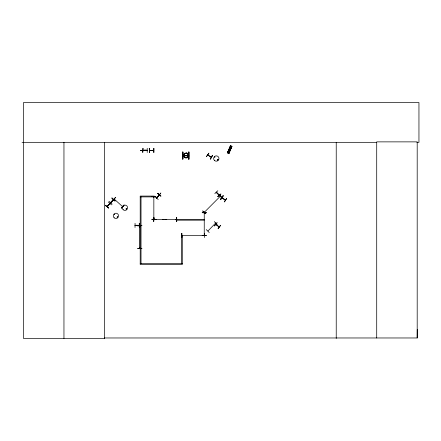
<?xml version="1.0" encoding="UTF-8"?>
<svg xmlns="http://www.w3.org/2000/svg" width="441" height="441" viewBox="0 0 441 441"><rect width="100%" height="100%" fill="white"/><g stroke="black" fill="none" stroke-linecap="round" stroke-linejoin="round"><path stroke-width="0.66" d="M142.945 148.27L142.752 152.487L143.005 148.275M143.06 150.546C142.691 149.786 148.567 149.885 146.721 150.513M147.228 152.503L147.217 148.292M149.284 148.27L149.482 152.487L149.267 148.27M149.427 152.487L149.444 148.27M149.493 150.453L153.705 150.326M153.727 152.503L153.777 148.292M153.915 152.503L153.931 148.292M416.888 142.327L418.95 142.327L418.95 102.566L23.472 102.566L23.472 338.434L104.495 338.434L104.44 337.971L417.192 337.971L417.252 329.444M211.217 157.222L207.75 154.984M211.393 157.106L207.783 155.061M126.01 208.984C126.958 210.302 126.622 208.036 126.126 208.814M214.888 157.057L214.458 157.018L214.866 157.161M217.374 159.758C218.328 161.081 217.992 158.81 217.496 159.592M219.149 195.335C211.3 187.761 220.913 196.096 218.885 195.054M183.627 156.285L184.184 153.898L186.003 153.143L187.293 153.424L188.252 154.245L188.638 155.403L187.949 157.062L186.345 157.536L187.712 156.825L188.324 155.331L188.004 154.322L187.138 153.556M184.288 153.937L186.003 153.259M139.687 226.261L139.885 225.831M139.714 248.382L139.714 247.914M139.896 247.958L139.863 248.382M154.03 197.121L154.014 196.708L153.804 197.077M154.014 219.249L154.008 218.808M204.387 212.777L204.2 213.157M185.722 155.53L185.766 155.656M225.362 200.225L222.01 197.777L219.039 194.696L221.878 197.827L219.028 194.713M219.265 226.845L215.892 224.414M225.472 200.071L225.147 199.817M186.764 152.95L188.522 154.102L188.875 156.07L186.99 157.917C184.757 158.528 182.541 156.015 184.294 153.97M139.88 226.227L139.885 225.902M139.692 248.002L139.885 248.294M154.003 219.205L153.843 218.797M159.162 194.773L159.074 195.302M204.415 213.157L204.431 212.865M107.058 206.575L109.853 203.422M110.553 202.684L110.972 202.513M219.287 195.198L216.382 192.144M114.225 199.123L114.208 199.073M122.714 206.482L122.543 206.614M117.141 217.022C117.786 218.212 117.416 216.057 117.229 217.341M215.544 223.157L215.781 223.152M227.517 152.751L230.571 145.778L227.595 152.784M227.688 152.823L230.731 145.85M227.765 152.862L230.819 145.883L227.837 152.889M227.931 152.928L230.935 145.932M228.036 152.966L228.427 153.137M228.532 153.181L231.525 146.18M228.614 153.214L231.635 146.23L228.719 153.264M228.78 153.286L231.784 146.291M228.879 153.33L231.889 146.335M231.944 146.362L228.973 153.369L227.484 152.735L230.483 145.739L231.977 146.373M159.113 194.806L156.566 198.092M156.979 197.855L156.594 198.059M204.409 234.959L204.244 235.34L204.244 212.821L204.222 213.157M135.067 225.307L139.284 225.494L135.078 225.472M182.282 235.483L181.857 235.483M204.381 235.483L181.841 235.307M183.721 155.486L187.921 155.464M142.994 150.309L143.419 150.309M109.936 203.615L107.257 206.636M110.597 202.601L113.348 199.53L113.172 200.021M113.431 199.679L110.685 202.783M186.83 157.702L188.539 156.02L188.23 154.273L187.243 153.418M206.487 156.588L208.913 153.137L206.471 156.577M210.412 159.069L212.479 155.386L210.429 159.08M210.28 158.986L212.507 155.403M220.428 196.399L219.993 196.625M220.384 196.477L220.098 196.73M185.937 153.192L187.282 153.418M117.582 217.319L117.565 216.966M117.697 217.424C117.532 215.803 116.689 217.937 117.515 217.512M220.61 199.216L223.096 195.815M220.737 199.31L223.223 195.909M222.021 197.75C229.579 203.136 222.744 198.114 222.402 197.772M217.033 222.727L214.381 226.007L217.055 222.744M218.019 228.67L220.506 225.263M218.163 228.769L220.632 225.357M204.773 212.115L204.503 212.325M183.925 156.66L185.479 157.685L187.408 157.487L185.429 157.806L183.77 156.72L183.439 154.841L184.663 153.27L186.769 152.955M154.962 196.84L158.247 199.481M157.691 193.351L160.877 196.118L157.702 193.334M160.855 192.949L156.682 198.185L159.278 194.861M158.165 196.493L160.414 193.616M138.904 225.45L139.284 225.423L138.898 225.257M153.937 219.458L176.505 219.458M147.151 150.486L143.038 150.453L147.123 150.513M105.382 205.401L108.69 208.025L105.393 205.39M109.032 201.333L112.168 204.15M107.169 206.675L109.936 203.571M110.741 202.761L113.491 199.652M111.485 204.867L108.37 202.028M112.83 200.572L115.57 197.37L112.852 200.594M121.275 208.146L124.081 205.004L121.341 208.207M109.969 203.56L107.218 206.642M113.524 199.674L110.834 202.364M123.16 209.734A2.668 2.668 0 0 0 127.548 208.301A2.668 2.668 0 0 0 124.114 205.219A2.668 2.668 0 0 0 123.16 209.734L123.177 209.718M214.53 160.513A2.668 2.668 0 0 1 215.484 155.993A2.668 2.668 0 0 1 218.918 159.08A2.668 2.668 0 0 1 214.53 160.513L214.547 160.496M209.26 232.55L206.261 229.59M217.237 224.568L214.271 221.58M202.755 210.991L205.919 213.786L202.772 210.974M204.646 211.95L204.398 212.22L220.23 196.328M215.66 223.041L207.97 230.979M188.561 156.009L186.879 157.718M214.795 193.643L217.832 190.721M216.586 192.64L216.459 192.193M217.716 196.708L220.924 193.968L217.705 196.703M126.253 208.825C126.065 209.96 127.025 208.648 126.391 208.814M204.227 234.932L204.244 235.296M183.643 156.175L184.906 157.729M139.714 225.82L139.698 248.327M185.948 153.308L187.116 153.556M186.422 157.36L186.549 157.646M135.155 225.285L139.224 225.263M176.064 219.431L176.494 219.436L176.08 219.464M153.617 150.513L149.538 150.491M123.326 206.52L123.359 206.063L123.271 206.493M188.985 152.046L188.946 159.069L188.985 152.046L188.516 152.046L188.516 159.074L188.539 152.051M151.809 196.68L156.02 196.449L151.809 196.708M202.21 212.556L206.421 212.545M202.21 212.733L206.421 212.705M153.926 217.424L153.716 221.641L153.892 217.424M156.026 219.309L151.809 219.276M151.809 219.491L156.026 219.464M176.753 221.636L176.703 217.424M135.056 223.273L135.023 227.484M139.268 223.245L139.51 227.457L139.295 223.245M135.155 225.472L139.24 225.423M181.769 233.306L181.819 237.517L181.802 233.306L181.598 235.715M204.365 233.306L204.42 237.517M137.68 248.454L141.897 248.432M137.68 248.614L141.897 248.603M22.05 142.493L23.472 142.487M23.472 142.327L376.713 142.327M182.85 159.063L182.502 159.063L182.502 152.04L182.971 152.046L182.921 159.069L182.971 152.04M182.971 155.32L188.516 155.364L182.971 155.408M182.971 155.745L188.516 155.701M182.971 155.789L188.516 155.789M188.516 159.069L188.985 159.069M140.205 196.895L154.256 196.895L154.256 196.08L140.205 196.08L140.205 264.506L182.293 264.506L182.293 235.588L181.471 235.588L181.471 263.685M204.277 219.348L176.18 219.348L176.18 220.169L204.277 220.169M140.205 263.685L182.293 263.685M182.513 152.04L182.541 159.063M217.837 159.565C216.834 160.127 218.587 160.149 217.887 159.62M114.252 214.602L114.456 214.205L114.158 214.53M184.944 157.531L186.846 157.691M154.317 219.436L153.981 219.458M122.559 206.597L114.368 199.216M183.996 156.66L183.704 154.956L184.812 153.551L186.686 153.264L188.23 154.289M230.279 146.495L231.569 147.046M230.075 146.969L231.365 147.52M229.772 147.674L231.062 148.231M229.496 148.308L230.792 148.86M229.193 149.019L230.489 149.571M227.892 152.062L229.182 152.619M227.589 152.173L229.314 152.911M227.567 152.228L229.287 152.966M219.078 226.972L215.809 224.552M157.564 193.511L160.915 196.069M111.865 198.136L115.002 200.953M105.531 205.236L108.651 208.069M218.918 194.823L221.917 197.783M176.549 217.424L176.576 221.641M153.843 218.841L153.843 219.221L153.843 196.741M139.714 247.958L139.714 248.338M417.192 337.971L417.192 141.87L376.713 141.87L376.713 337.971M336.229 142.327L336.229 338.434M166.775 219.458L165.044 219.458M164.041 219.458L162.288 219.458M141.026 196.895L141.026 263.685M104.434 142.327L104.434 338.434M63.956 142.327L63.956 338.434M140.475 150.475L147.013 150.585L140.475 150.475M229.684 148.893C230.202 150.034 230.505 147.95 229.684 148.893M223.08 195.804L220.781 199.343L223.08 195.804M226.68 198.433L224.375 201.967L226.674 198.428M176.461 219.607L176.047 219.629L176.461 219.607M111.981 198.003L114.985 200.969L111.981 198.003M114.164 217.804L114.153 217.815A2.629 2.629 0 0 0 118.502 216.382A2.629 2.629 0 0 0 115.112 213.339A2.629 2.629 0 0 0 114.175 217.793M141.892 225.572L137.68 225.831L141.892 225.572M206.421 235.329L202.21 235.588L206.421 235.329"/></g></svg>
